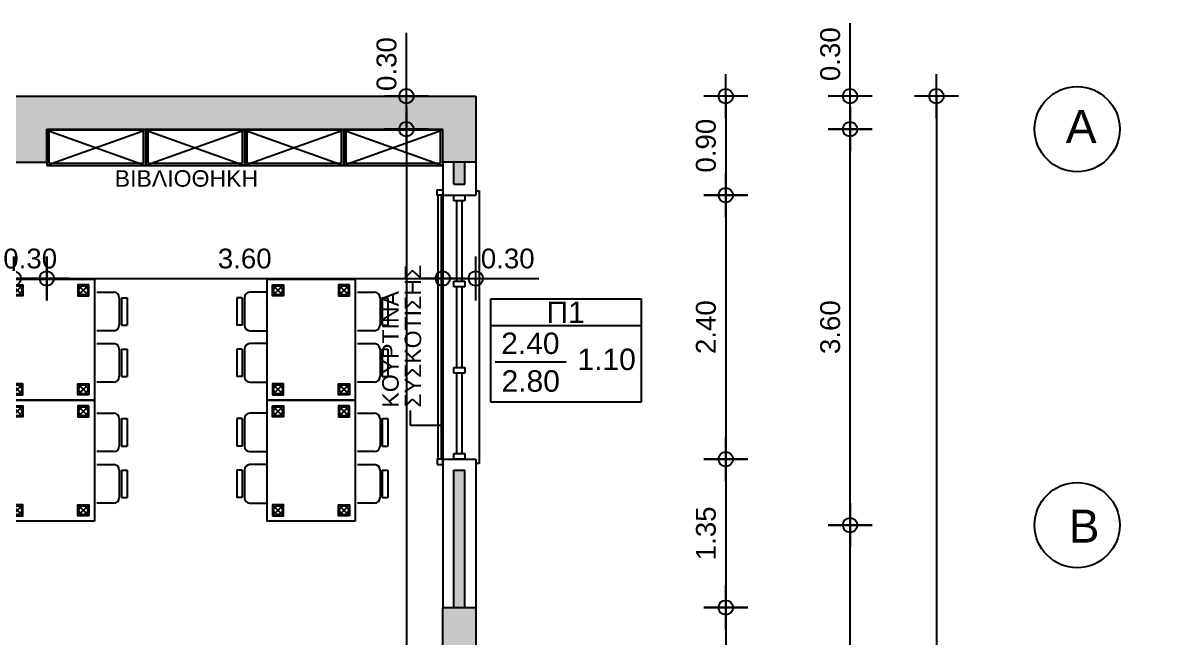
# Model space of a CAD drawing. Header units: metres. Extents: x -11 to 85, y -301 to 135.
# Drawn here: x 43.66 to 54.16, y 39.62 to 45.21 of the extents above; entities that cross this region are included whole.
import ezdxf

# ---------------------------------------------------------------- set-up
doc = ezdxf.new("R2010")
doc.units = ezdxf.units.M
doc.header["$LTSCALE"] = 0.036
doc.header["$PDMODE"] = 2
for name, color, linetype in [('arxitek corofos', 252, 'Continuous'), ('DIMBLK', 252, 'Continuous'), ('Epipla', 252, 'Continuous'), ('Parathira', 252, 'Continuous')]:
    doc.layers.add(name, color=color, linetype=linetype)
doc.styles.add('COMU-N', font='arial.ttf')
doc.styles.get("Standard").update_dxf_attribs({"font": 'arial.ttf'})
doc.dimstyles.new('CADWDOT', dxfattribs={"dimscale": 0.1, "dimtxt": 1.8, "dimasz": 0.08, "dimexe": 2, "dimexo": 0, "dimgap": 0.09, "dimtad": 0, "dimrnd": 0.001, "dimzin": 0, "dimdsep": 46, "dimtxsty": 'Standard', "dimblk1": 'ARTDIM', "dimblk2": 'ARTDIM', "dimsah": 1, "dimcen": 0.09, "dimdle": 0.05, "dimse1": 1, "dimse2": 1, "dimadec": 0, "dimazin": 0, "dimtfac": 1, "dimtmove": 0, "dimatfit": 3, "dimldrblk": 'ARTDIM', "dimfxl": 2, "dimtvp": 0.9999, "dimtolj": 1, "dimtzin": 0, "dimarcsym": 0})

# ---------------------------------------------------------------- blocks, each defined once
blk = doc.blocks.new('A$C52D13D70')
at = {"layer": 'Parathira'}
for p, q in [((-0.33, 0.04), (-0.33, -2.44)), ((-0.3, 0.04), (-0.33, 0.04)), ((-0.1, 0), (-0.2, 0)), ((-0.2, 0), (-0.2, -0.05)), ((-0.1, -0.05), (-0.1, 0)), ((0, 0), (0, -2.4)), ((-0.2, -0.05), (-0.1, -0.05)), ((-0.175, -0.05), (-0.175, -0.783)), ((-0.125, -0.05), (-0.125, -0.783)), ((-0.1, -0.783), (-0.2, -0.783)), ((-0.2, -0.783), (-0.2, -0.833)), ((-0.2, -0.833), (-0.1, -0.833)), ((-0.175, -0.833), (-0.175, -1.567)), ((-0.125, -0.833), (-0.125, -1.567)), ((-0.1, -0.833), (-0.1, -0.783)), ((-0.1, -1.567), (-0.2, -1.567)), ((-0.2, -1.567), (-0.2, -1.617)), ((-0.1, -1.617), (-0.1, -1.567)), ((-0.2, -1.617), (-0.1, -1.617)), ((-0.175, -1.617), (-0.175, -2.35)), ((-0.125, -1.617), (-0.125, -2.35)), ((-0.1, -2.35), (-0.2, -2.35)), ((-0.2, -2.35), (-0.2, -2.4)), ((-0.2, -2.4), (-0.1, -2.4)), ((-0.1, -2.4), (-0.1, -2.35)), ((-0.33, -2.44), (-0.3, -2.44))]:
    blk.add_line(p, q, dxfattribs=at)
blk = doc.blocks.new('ARTDIM')
at = {"layer": 'DIMBLK'}
for p, q in [((0, -24.9975), (0, 24.9975)), ((-24.9975, 0), (24.9975, 0))]:
    blk.add_line(p, q, dxfattribs=at)
blk.add_circle((0, 0), 8.25, dxfattribs=at)
blk = doc.blocks.new('*D387')
at = {"layer": 'arxitek corofos', "color": 0, "lineweight": -2}
blk.add_line((51.962, 44.539), (51.962, 15.155), dxfattribs=at)
at = {"layer": 'Defpoints', "color": 0, "transparency": 16777216}
for p in [(49.077, 44.547), (49.077, 15.147), (51.962, 15.147)]:
    blk.add_point(p, dxfattribs=at)
at = {"layer": 'arxitek corofos', "color": 0, "lineweight": -2, "xscale": 0.008, "yscale": 0.008, "zscale": 0.008}
for p, rotation in [((51.962, 44.547), 90), ((51.962, 15.147), 270)]:
    blk.add_blockref('ARTDIM', p, dxfattribs=dict(at, rotation=rotation))
at = {"layer": 'arxitek corofos', "color": 0, "insert": (51.782, 29.847), "char_height": 0.18, "attachment_point": 5, "rotation": 90}
blk.add_mtext('\\A1;29.40', dxfattribs=at)
blk = doc.blocks.new('*D395')
at = {"layer": 'arxitek corofos', "color": 0, "lineweight": -2}
blk.add_line((51.177, 37.055), (51.177, 40.639), dxfattribs=at)
at = {"layer": 'Defpoints', "color": 0, "transparency": 16777216}
for p in [(51.177, 40.647), (54.157, 40.647), (54.157, 37.047)]:
    blk.add_point(p, dxfattribs=at)
at = {"layer": 'arxitek corofos', "color": 0, "lineweight": -2, "xscale": 0.008, "yscale": 0.008, "zscale": 0.008}
for p, rotation in [((51.177, 40.647), 90), ((51.177, 37.047), 270)]:
    blk.add_blockref('ARTDIM', p, dxfattribs=dict(at, rotation=rotation))
at = {"layer": 'arxitek corofos', "color": 0, "insert": (50.997, 38.847), "char_height": 0.18, "attachment_point": 5, "rotation": 90}
blk.add_mtext('\\A1;3.60', dxfattribs=at)
blk = doc.blocks.new('*D396')
at = {"layer": 'arxitek corofos', "color": 0, "lineweight": -2}
blk.add_line((51.177, 40.655), (51.177, 44.239), dxfattribs=at)
at = {"layer": 'Defpoints', "color": 0, "transparency": 16777216}
for p in [(51.177, 44.247), (54.157, 44.247), (54.157, 40.647)]:
    blk.add_point(p, dxfattribs=at)
at = {"layer": 'arxitek corofos', "color": 0, "lineweight": -2, "xscale": 0.008, "yscale": 0.008, "zscale": 0.008}
for p, rotation in [((51.177, 44.247), 90), ((51.177, 40.647), 270)]:
    blk.add_blockref('ARTDIM', p, dxfattribs=dict(at, rotation=rotation))
at = {"layer": 'arxitek corofos', "color": 0, "insert": (50.997, 42.447), "char_height": 0.18, "attachment_point": 5, "rotation": 90}
blk.add_mtext('\\A1;3.60', dxfattribs=at)
blk = doc.blocks.new('*D397')
at = {"layer": 'arxitek corofos', "color": 0, "lineweight": -2}
for p, q in [((51.177, 44.547), (51.177, 45.212)), ((51.177, 44.255), (51.177, 44.539))]:
    blk.add_line(p, q, dxfattribs=at)
at = {"layer": 'Defpoints', "color": 0, "transparency": 16777216}
for p in [(49.077, 44.547), (51.177, 44.547), (54.157, 44.247)]:
    blk.add_point(p, dxfattribs=at)
at = {"layer": 'arxitek corofos', "color": 0, "lineweight": -2, "xscale": 0.008, "yscale": 0.008, "zscale": 0.008}
for p, rotation in [((51.177, 44.547), 90), ((51.177, 44.247), 270)]:
    blk.add_blockref('ARTDIM', p, dxfattribs=dict(at, rotation=rotation))
at = {"layer": 'arxitek corofos', "color": 0, "insert": (50.997, 44.929), "char_height": 0.18, "attachment_point": 5, "rotation": 90}
blk.add_mtext('\\A1;0.30', dxfattribs=at)
blk = doc.blocks.new('*D398')
at = {"layer": 'arxitek corofos', "color": 0, "lineweight": -2}
blk.add_line((50.047, 44.539), (50.047, 43.655), dxfattribs=at)
at = {"layer": 'Defpoints', "color": 0, "transparency": 16777216}
for p in [(49.077, 44.547), (49.077, 43.647), (50.047, 43.647)]:
    blk.add_point(p, dxfattribs=at)
at = {"layer": 'arxitek corofos', "color": 0, "lineweight": -2, "xscale": 0.008, "yscale": 0.008, "zscale": 0.008}
for p, rotation in [((50.047, 44.547), 90), ((50.047, 43.647), 270)]:
    blk.add_blockref('ARTDIM', p, dxfattribs=dict(at, rotation=rotation))
at = {"layer": 'arxitek corofos', "color": 0, "insert": (49.867, 44.097), "char_height": 0.18, "attachment_point": 5, "rotation": 90}
blk.add_mtext('\\A1;0.90', dxfattribs=at)
blk = doc.blocks.new('*D399')
at = {"layer": 'arxitek corofos', "color": 0, "lineweight": -2}
blk.add_line((50.047, 43.639), (50.047, 41.255), dxfattribs=at)
at = {"layer": 'Defpoints', "color": 0, "transparency": 16777216}
for p in [(49.077, 43.647), (49.077, 41.247), (50.047, 41.247)]:
    blk.add_point(p, dxfattribs=at)
at = {"layer": 'arxitek corofos', "color": 0, "lineweight": -2, "xscale": 0.008, "yscale": 0.008, "zscale": 0.008}
for p, rotation in [((50.047, 43.647), 90), ((50.047, 41.247), 270)]:
    blk.add_blockref('ARTDIM', p, dxfattribs=dict(at, rotation=rotation))
at = {"layer": 'arxitek corofos', "color": 0, "insert": (49.867, 42.447), "char_height": 0.18, "attachment_point": 5, "rotation": 90}
blk.add_mtext('\\A1;2.40', dxfattribs=at)
blk = doc.blocks.new('*D400')
at = {"layer": 'arxitek corofos', "color": 0, "lineweight": -2}
blk.add_line((50.047, 41.239), (50.047, 39.905), dxfattribs=at)
at = {"layer": 'Defpoints', "color": 0, "transparency": 16777216}
for p in [(49.077, 41.247), (49.077, 39.897), (50.047, 39.897)]:
    blk.add_point(p, dxfattribs=at)
at = {"layer": 'arxitek corofos', "color": 0, "lineweight": -2, "xscale": 0.008, "yscale": 0.008, "zscale": 0.008}
for p, rotation in [((50.047, 41.247), 90), ((50.047, 39.897), 270)]:
    blk.add_blockref('ARTDIM', p, dxfattribs=dict(at, rotation=rotation))
at = {"layer": 'arxitek corofos', "color": 0, "insert": (49.867, 40.572), "char_height": 0.18, "attachment_point": 5, "rotation": 90}
blk.add_mtext('\\A1;1.35', dxfattribs=at)
blk = doc.blocks.new('*D401')
at = {"layer": 'arxitek corofos', "color": 0, "lineweight": -2}
blk.add_line((50.047, 39.889), (50.047, 37.805), dxfattribs=at)
at = {"layer": 'Defpoints', "color": 0, "transparency": 16777216}
for p in [(49.077, 39.897), (49.077, 37.797), (50.047, 37.797)]:
    blk.add_point(p, dxfattribs=at)
at = {"layer": 'arxitek corofos', "color": 0, "lineweight": -2, "xscale": 0.008, "yscale": 0.008, "zscale": 0.008}
for p, rotation in [((50.047, 39.897), 90), ((50.047, 37.797), 270)]:
    blk.add_blockref('ARTDIM', p, dxfattribs=dict(at, rotation=rotation))
at = {"layer": 'arxitek corofos', "color": 0, "insert": (49.867, 38.847), "char_height": 0.18, "attachment_point": 5, "rotation": 90}
blk.add_mtext('\\A1;2.10', dxfattribs=at)
blk = doc.blocks.new('*D422')
at = {"layer": 'arxitek corofos', "color": 0, "lineweight": -2}
blk.add_line((36.832, 42.89), (43.566, 42.89), dxfattribs=at)
at = {"layer": 'Defpoints', "color": 0, "transparency": 16777216}
for p in [(36.824, 43.547), (43.574, 43.547), (43.574, 42.89)]:
    blk.add_point(p, dxfattribs=at)
at = {"layer": 'arxitek corofos', "color": 0, "lineweight": -2, "xscale": 0.008, "yscale": 0.008, "zscale": 0.008, "rotation": 180}
blk.add_blockref('ARTDIM', (36.824, 42.89), dxfattribs=at)
at = {"layer": 'arxitek corofos', "color": 0, "lineweight": -2, "xscale": 0.008, "yscale": 0.008, "zscale": 0.008}
blk.add_blockref('ARTDIM', (43.574, 42.89), dxfattribs=at)
at = {"layer": 'arxitek corofos', "color": 0, "insert": (40.199, 43.07), "char_height": 0.18, "attachment_point": 5}
blk.add_mtext('\\A1;6.75', dxfattribs=at)
blk = doc.blocks.new('*D423')
at = {"layer": 'arxitek corofos', "color": 0, "lineweight": -2}
blk.add_line((43.582, 42.89), (43.866, 42.89), dxfattribs=at)
at = {"layer": 'Defpoints', "color": 0, "transparency": 16777216}
for p in [(43.574, 43.947), (43.874, 43.947), (43.874, 42.89)]:
    blk.add_point(p, dxfattribs=at)
at = {"layer": 'arxitek corofos', "color": 0, "lineweight": -2, "xscale": 0.008, "yscale": 0.008, "zscale": 0.008, "rotation": 180}
blk.add_blockref('ARTDIM', (43.574, 42.89), dxfattribs=at)
at = {"layer": 'arxitek corofos', "color": 0, "lineweight": -2, "xscale": 0.008, "yscale": 0.008, "zscale": 0.008}
blk.add_blockref('ARTDIM', (43.874, 42.89), dxfattribs=at)
at = {"layer": 'arxitek corofos', "color": 0, "insert": (43.724, 43.07), "char_height": 0.18, "attachment_point": 5}
blk.add_mtext('\\A1;0.30', dxfattribs=at)
blk = doc.blocks.new('*D424')
at = {"layer": 'arxitek corofos', "color": 0, "lineweight": -2}
blk.add_line((43.882, 42.89), (47.466, 42.89), dxfattribs=at)
at = {"layer": 'Defpoints', "color": 0, "transparency": 16777216}
for p in [(43.874, 43.947), (47.474, 43.797), (47.474, 42.89)]:
    blk.add_point(p, dxfattribs=at)
at = {"layer": 'arxitek corofos', "color": 0, "lineweight": -2, "xscale": 0.008, "yscale": 0.008, "zscale": 0.008, "rotation": 180}
blk.add_blockref('ARTDIM', (43.874, 42.89), dxfattribs=at)
at = {"layer": 'arxitek corofos', "color": 0, "lineweight": -2, "xscale": 0.008, "yscale": 0.008, "zscale": 0.008}
blk.add_blockref('ARTDIM', (47.474, 42.89), dxfattribs=at)
at = {"layer": 'arxitek corofos', "color": 0, "insert": (45.674, 43.07), "char_height": 0.18, "attachment_point": 5}
blk.add_mtext('\\A1;3.60', dxfattribs=at)
blk = doc.blocks.new('*D425')
at = {"layer": 'arxitek corofos', "color": 0, "lineweight": -2}
for p, q in [((47.482, 42.89), (47.766, 42.89)), ((47.774, 42.89), (48.348, 42.89))]:
    blk.add_line(p, q, dxfattribs=at)
at = {"layer": 'Defpoints', "color": 0, "transparency": 16777216}
for p in [(47.474, 43.647), (47.774, 43.647), (47.774, 42.89)]:
    blk.add_point(p, dxfattribs=at)
at = {"layer": 'arxitek corofos', "color": 0, "lineweight": -2, "xscale": 0.008, "yscale": 0.008, "zscale": 0.008, "rotation": 180}
blk.add_blockref('ARTDIM', (47.474, 42.89), dxfattribs=at)
at = {"layer": 'arxitek corofos', "color": 0, "lineweight": -2, "xscale": 0.008, "yscale": 0.008, "zscale": 0.008}
blk.add_blockref('ARTDIM', (47.774, 42.89), dxfattribs=at)
at = {"layer": 'arxitek corofos', "color": 0, "insert": (48.065, 43.07), "char_height": 0.18, "attachment_point": 5}
blk.add_mtext('\\A1;0.30', dxfattribs=at)
blk = doc.blocks.new('*D445')
at = {"layer": 'arxitek corofos', "color": 0, "lineweight": -2}
for p, q in [((47.144, 44.547), (47.144, 45.122)), ((47.144, 44.255), (47.144, 44.539))]:
    blk.add_line(p, q, dxfattribs=at)
at = {"layer": 'Defpoints', "color": 0, "transparency": 16777216}
for p in [(47.144, 44.547), (48.2, 44.547), (48.2, 44.247)]:
    blk.add_point(p, dxfattribs=at)
at = {"layer": 'arxitek corofos', "color": 0, "lineweight": -2, "xscale": 0.008, "yscale": 0.008, "zscale": 0.008}
for p, rotation in [((47.144, 44.547), 90), ((47.144, 44.247), 270)]:
    blk.add_blockref('ARTDIM', p, dxfattribs=dict(at, rotation=rotation))
at = {"layer": 'arxitek corofos', "color": 0, "insert": (46.964, 44.839), "char_height": 0.18, "attachment_point": 5, "rotation": 90}
blk.add_mtext('\\A1;0.30', dxfattribs=at)
blk = doc.blocks.new('*D446')
at = {"layer": 'arxitek corofos', "color": 0, "lineweight": -2}
blk.add_line((47.144, 44.239), (47.144, 33.605), dxfattribs=at)
at = {"layer": 'Defpoints', "color": 0, "transparency": 16777216}
for p in [(46.4, 44.247), (46.4, 33.597), (47.144, 33.597)]:
    blk.add_point(p, dxfattribs=at)
at = {"layer": 'arxitek corofos', "color": 0, "lineweight": -2, "xscale": 0.008, "yscale": 0.008, "zscale": 0.008}
for p, rotation in [((47.144, 44.247), 90), ((47.144, 33.597), 270)]:
    blk.add_blockref('ARTDIM', p, dxfattribs=dict(at, rotation=rotation))
at = {"layer": 'arxitek corofos', "color": 0, "insert": (46.964, 38.922), "char_height": 0.18, "attachment_point": 5, "rotation": 90}
blk.add_mtext('\\A1;10.65', dxfattribs=at)
blk = doc.blocks.new('tr.')
at = {"layer": 'Epipla'}
for p, q in [((41.355, 40.274, 0.67), (41.105, 40.274, 0.67)), ((41.355, 40.224, 0.67), (41.105, 40.224, 0.67)), ((41.823, 40.274, 0.67), (41.573, 40.274, 0.67)), ((41.823, 40.224, 0.67), (41.573, 40.224, 0.67)), ((42.455, 40.274, 0.67), (42.205, 40.274, 0.67)), ((42.455, 40.224, 0.67), (42.205, 40.224, 0.67)), ((42.923, 40.274, 0.67), (42.673, 40.274, 0.67)), ((42.923, 40.224, 0.67), (42.673, 40.224, 0.67)), ((41.055, 40.154, 0.67), (41.055, 39.999, 0.67)), ((41.355, 40.204, 0.67), (41.105, 40.204, 0.67)), ((41.405, 39.999, 0.67), (41.405, 40.154, 0.67)), ((41.523, 40.154, 0.67), (41.523, 39.999, 0.67)), ((41.823, 40.204, 0.67), (41.573, 40.204, 0.67)), ((41.873, 39.999, 0.67), (41.873, 40.154, 0.67)), ((42.155, 40.154, 0.67), (42.155, 39.999, 0.67)), ((42.455, 40.204, 0.67), (42.205, 40.204, 0.67)), ((42.505, 39.999, 0.67), (42.505, 40.154, 0.67)), ((42.623, 40.154, 0.67), (42.623, 39.999, 0.67)), ((42.923, 40.204, 0.67), (42.673, 40.204, 0.67)), ((42.973, 39.999, 0.67), (42.973, 40.154, 0.67)), ((41.04, 39.849), (40.94, 39.949)), ((41.04, 39.949), (40.94, 39.849)), ((41.84, 39.949), (41.94, 39.849)), ((41.84, 39.849), (41.94, 39.949)), ((42.14, 39.849), (42.04, 39.949)), ((42.14, 39.949), (42.04, 39.849)), ((42.94, 39.949), (43.04, 39.849)), ((42.94, 39.849), (43.04, 39.949)), ((41.04, 39.249), (40.94, 39.349)), ((41.04, 39.349), (40.94, 39.249)), ((41.84, 39.349), (41.94, 39.249)), ((41.84, 39.249), (41.94, 39.349)), ((42.14, 39.249), (42.04, 39.349)), ((42.14, 39.349), (42.04, 39.249)), ((42.94, 39.349), (43.04, 39.249)), ((42.94, 39.249), (43.04, 39.349)), ((41.055, 39.022, 0.67), (41.055, 39.177, 0.67)), ((41.405, 39.177, 0.67), (41.405, 39.022, 0.67)), ((41.523, 39.022, 0.67), (41.523, 39.177, 0.67)), ((41.873, 39.177, 0.67), (41.873, 39.022, 0.67)), ((42.155, 39.022, 0.67), (42.155, 39.177, 0.67)), ((42.505, 39.177, 0.67), (42.505, 39.022, 0.67)), ((42.623, 39.022, 0.67), (42.623, 39.177, 0.67)), ((42.973, 39.177, 0.67), (42.973, 39.022, 0.67)), ((41.355, 38.972, 0.67), (41.105, 38.972, 0.67)), ((41.355, 38.952, 0.67), (41.105, 38.952, 0.67)), ((41.823, 38.972, 0.67), (41.573, 38.972, 0.67)), ((41.823, 38.952, 0.67), (41.573, 38.952, 0.67)), ((42.455, 38.972, 0.67), (42.205, 38.972, 0.67)), ((42.455, 38.952, 0.67), (42.205, 38.952, 0.67)), ((42.923, 38.972, 0.67), (42.673, 38.972, 0.67)), ((42.923, 38.952, 0.67), (42.673, 38.952, 0.67)), ((41.355, 38.902, 0.67), (41.105, 38.902, 0.67)), ((41.823, 38.902, 0.67), (41.573, 38.902, 0.67)), ((42.455, 38.902, 0.67), (42.205, 38.902, 0.67)), ((42.923, 38.902, 0.67), (42.673, 38.902, 0.67))]:
    blk.add_line(p, q, dxfattribs=at)
at = {"layer": 'Epipla', "elevation": 0.67}
for points in [[(41.105, 40.224), (41.105, 40.274)], [(41.355, 40.224), (41.355, 40.274)], [(41.573, 40.224), (41.573, 40.274)], [(41.823, 40.224), (41.823, 40.274)], [(42.205, 40.224), (42.205, 40.274)], [(42.455, 40.224), (42.455, 40.274)], [(42.673, 40.224), (42.673, 40.274)], [(42.923, 40.224), (42.923, 40.274)], [(41.105, 38.952), (41.105, 38.902)], [(41.355, 38.952), (41.355, 38.902)], [(41.573, 38.952), (41.573, 38.902)], [(41.823, 38.952), (41.823, 38.902)], [(42.205, 38.952), (42.205, 38.902)], [(42.455, 38.952), (42.455, 38.902)], [(42.673, 38.952), (42.673, 38.902)], [(42.923, 38.952), (42.923, 38.902)]]:
    blk.add_lwpolyline(points, dxfattribs=at)
at = {"layer": 'Epipla'}
for points in [[(40.89, 39.199), (40.89, 39.999), (41.99, 39.999), (41.99, 39.199)], [(41.99, 39.199), (41.99, 39.999), (43.09, 39.999), (43.09, 39.199)]]:
    blk.add_lwpolyline(points, close=True, dxfattribs=at)
for points in [[(40.94, 39.949), (40.94, 39.849), (41.04, 39.849), (41.04, 39.949), (40.94, 39.949)], [(41.94, 39.949), (41.94, 39.849), (41.84, 39.849), (41.84, 39.949), (41.94, 39.949)], [(42.04, 39.949), (42.04, 39.849), (42.14, 39.849), (42.14, 39.949), (42.04, 39.949)], [(43.04, 39.949), (43.04, 39.849), (42.94, 39.849), (42.94, 39.949), (43.04, 39.949)], [(40.94, 39.249), (40.94, 39.349), (41.04, 39.349), (41.04, 39.249), (40.94, 39.249)], [(41.94, 39.249), (41.94, 39.349), (41.84, 39.349), (41.84, 39.249), (41.94, 39.249)], [(42.04, 39.249), (42.04, 39.349), (42.14, 39.349), (42.14, 39.249), (42.04, 39.249)], [(43.04, 39.249), (43.04, 39.349), (42.94, 39.349), (42.94, 39.249), (43.04, 39.249)]]:
    blk.add_lwpolyline(points, dxfattribs=at)
for centre in [(40.99, 39.899), (41.89, 39.899), (42.09, 39.899), (42.99, 39.899), (40.99, 39.299), (41.89, 39.299), (42.09, 39.299), (42.99, 39.299)]:
    blk.add_circle(centre, 0.04, dxfattribs=at)
for centre, start, end in [((41.105, 40.154, 0.67), 90, 180), ((41.355, 40.154, 0.67), 0, 90), ((41.573, 40.154, 0.67), 90, 180), ((41.823, 40.154, 0.67), 0, 90), ((42.205, 40.154, 0.67), 90, 180), ((42.455, 40.154, 0.67), 0, 90), ((42.673, 40.154, 0.67), 90, 180), ((42.923, 40.154, 0.67), 0, 90), ((41.105, 39.022, 0.67), 180, 270), ((41.355, 39.022, 0.67), 270, 0), ((41.573, 39.022, 0.67), 180, 270), ((41.823, 39.022, 0.67), 270, 0), ((42.205, 39.022, 0.67), 180, 270), ((42.455, 39.022, 0.67), 270, 0), ((42.673, 39.022, 0.67), 180, 270), ((42.923, 39.022, 0.67), 270, 0)]:
    blk.add_arc(centre, 0.05, start, end, dxfattribs=at)
blk = doc.blocks.new('b3')
at = {"layer": 'Epipla'}
for p, q in [((-23.079, 40.189), (-22.759, 41.089)), ((-23.079, 41.089), (-22.759, 40.189)), ((-22.759, 41.089), (-23.079, 41.089)), ((-23.079, 41.089), (-23.079, 40.189)), ((-22.779, 41.069), (-23.079, 41.069)), ((-22.779, 40.209), (-22.779, 41.069)), ((-22.759, 40.189), (-22.759, 41.089)), ((-23.079, 40.209), (-22.779, 40.209)), ((-23.079, 39.289), (-22.759, 40.189)), ((-23.079, 40.189), (-22.759, 39.289)), ((-22.759, 40.189), (-23.079, 40.189)), ((-23.079, 40.189), (-23.079, 39.289)), ((-23.079, 40.189), (-22.759, 40.189)), ((-22.779, 40.169), (-23.079, 40.169)), ((-22.779, 39.309), (-22.779, 40.169)), ((-22.759, 39.289), (-22.759, 40.189)), ((-23.079, 39.309), (-22.779, 39.309)), ((-23.079, 38.389), (-22.759, 39.289)), ((-23.079, 39.289), (-22.759, 38.389)), ((-22.759, 39.289), (-23.079, 39.289)), ((-23.079, 39.289), (-23.079, 38.389)), ((-23.079, 39.289), (-22.759, 39.289)), ((-22.779, 39.269), (-23.079, 39.269)), ((-22.779, 38.409), (-22.779, 39.269)), ((-22.759, 38.389), (-22.759, 39.289)), ((-23.079, 38.409), (-22.779, 38.409)), ((-23.079, 37.489), (-22.759, 38.389)), ((-23.079, 38.389), (-22.759, 37.489)), ((-22.759, 38.389), (-23.079, 38.389)), ((-23.079, 38.389), (-23.079, 37.489)), ((-23.079, 38.389), (-22.759, 38.389)), ((-22.779, 38.369), (-23.079, 38.369)), ((-22.779, 37.509), (-22.779, 38.369)), ((-22.759, 37.489), (-22.759, 38.389)), ((-23.079, 37.509), (-22.779, 37.509)), ((-23.079, 37.489), (-22.759, 37.489))]:
    blk.add_line(p, q, dxfattribs=at)
blk = doc.blocks.new('A$C074263FA')
at = {"layer": 'Epipla'}
for p, q in [((0.05, -0.01), (2.45, -0.01)), ((0.05, -0.04), (2.45, -0.04))]:
    blk.add_line(p, q, dxfattribs=at)
for points in [[(0, -0.05), (0, 0), (0.05, 0), (0.05, -0.05)], [(2.5, -0.05), (2.5, 0), (2.45, 0), (2.45, -0.05)]]:
    blk.add_lwpolyline(points, close=True, dxfattribs=at)

msp = doc.modelspace()

# ---------------------------------------------------------------- hatches: boundary and pattern name
at = {"layer": 'arxitek corofos'}
for points in [[(43.574, 44.547), (43.574, 43.947), (43.874, 43.947), (43.874, 44.247), (47.474, 44.247), (47.474, 43.947), (47.774, 43.947), (47.774, 44.547)], [(47.674, 43.947), (47.574, 43.947), (47.574, 43.747), (47.674, 43.747)], [(47.674, 41.147), (47.574, 41.147), (47.574, 39.897), (47.674, 39.897)], [(47.774, 39.897), (47.474, 39.897), (47.474, 37.797), (47.774, 37.797)]]:
    msp.add_hatch(color=256, dxfattribs=at).paths.add_polyline_path(points)

# ---------------------------------------------------------------- linework, layer by layer
for p, q in [((43.574, 44.547), (47.774, 44.547)), ((47.774, 44.547), (47.774, 43.947)), ((43.874, 44.247), (47.474, 44.247)), ((43.874, 43.947), (43.874, 44.247)), ((47.474, 43.947), (47.474, 44.247)), ((43.574, 43.947), (43.874, 43.947)), ((47.774, 43.947), (47.474, 43.947)), ((47.474, 43.947), (47.474, 43.647)), ((47.574, 43.747), (47.574, 43.947)), ((47.674, 43.747), (47.674, 43.947)), ((47.774, 43.947), (47.774, 43.647)), ((47.574, 43.747), (47.674, 43.747)), ((47.474, 43.647), (47.774, 43.647)), ((47.911, 41.766), (47.911, 42.704)), ((47.911, 42.704), (49.278, 42.704)), ((49.278, 42.704), (49.278, 41.766)), ((49.278, 42.458), (47.911, 42.458)), ((47.95, 42.133), (48.595, 42.133)), ((47.182, 41.553), (47.182, 41.689)), ((49.278, 41.766), (47.911, 41.766)), ((47.45, 41.553), (47.182, 41.553)), ((47.474, 41.247), (47.774, 41.247)), ((47.474, 41.247), (47.474, 39.897)), ((47.774, 41.247), (47.774, 39.897)), ((47.574, 39.897), (47.574, 41.147)), ((47.574, 41.147), (47.674, 41.147)), ((47.674, 39.897), (47.674, 41.147)), ((47.474, 37.797), (47.474, 39.897)), ((47.474, 39.897), (47.774, 39.897)), ((47.774, 39.897), (47.774, 37.797))]:
    msp.add_line(p, q, dxfattribs=at)
for centre in [(53.241, 44.247), (53.241, 40.647)]:
    msp.add_circle(centre, 0.387, dxfattribs=at)

# ---------------------------------------------------------------- block references
for name, p, rotation in [('b3', (6.385, 21.158), 270), ('tr.', (83.506, -0.208), 90), ('tr.', (85.876, -0.208), 90)]:
    msp.add_blockref(name, p, dxfattribs=dict(at, rotation=rotation))
at = {"layer": 'arxitek corofos', "xscale": -1, "rotation": 270}
msp.add_blockref('A$C074263FA', (47.474, 41.197), dxfattribs=at)
at = {"layer": 'arxitek corofos', "xscale": -1}
msp.add_blockref('A$C52D13D70', (47.474, 43.647), dxfattribs=at)

# ---------------------------------------------------------------- texts
at = {"layer": 'arxitek corofos', "style": 'COMU-N'}
for s, height, p in [('Α', 0.3, (53.138, 44.123)), ('ΒΙΒΛΙΟΘΗΚΗ', 0.15, (44.492, 43.724)), ('Π1', 0.195, (48.418, 42.485)), ('2.40', 0.195, (48.006, 42.203)), ('1.10', 0.195, (48.699, 42.057)), ('2.80', 0.195, (48.009, 41.86)), ('Β', 0.3, (53.165, 40.488))]:
    msp.add_text(s, height=height, dxfattribs=at).set_placement(p)
for s, p in [('ΣΥΣΚΟΤΙΣΗΣ', (47.278, 41.716)), ('ΚΟΥΡΤΙΝΑ', (47.074, 41.716))]:
    msp.add_text(s, height=0.15, rotation=90, dxfattribs=at).set_placement(p)

# ---------------------------------------------------------------- dimensions: what is measured, and where the dimension line sits
at = {"layer": 'arxitek corofos'}
dim = msp.add_linear_dim(base=(51.177, 44.547), p1=(54.157, 44.247), p2=(49.077, 44.547), angle=90, dimstyle='CADWDOT', dxfattribs=at)
dim.commit()
dim.dimension.update_dxf_attribs({"geometry": '*D397', "text_midpoint": (51.177, 44.929), "dimtype": 160})
for p1, p2, distance, picture, middle in [((48.2, 44.247), (48.2, 44.547), 1.057, '*D445', (46.964, 44.839)), ((46.4, 44.247), (46.4, 33.597), 0.743, '*D446', (46.964, 38.922))]:
    dim = msp.add_aligned_dim(p1=p1, p2=p2, distance=distance, dimstyle='CADWDOT', dxfattribs=at)
    dim.commit()
    dim.dimension.update_dxf_attribs({"geometry": picture, "text_midpoint": middle})
for base, p1, p2, picture, middle in [((51.962, 15.147), (49.077, 44.547), (49.077, 15.147), '*D387', (51.782, 29.847)), ((50.047, 43.647), (49.077, 44.547), (49.077, 43.647), '*D398', (49.867, 44.097)), ((51.177, 44.247), (54.157, 40.647), (54.157, 44.247), '*D396', (50.997, 42.447)), ((50.047, 41.247), (49.077, 43.647), (49.077, 41.247), '*D399', (49.867, 42.447)), ((50.047, 39.897), (49.077, 41.247), (49.077, 39.897), '*D400', (49.867, 40.572)), ((51.177, 40.647), (54.157, 37.047), (54.157, 40.647), '*D395', (50.997, 38.847)), ((50.047, 37.797), (49.077, 39.897), (49.077, 37.797), '*D401', (49.867, 38.847))]:
    dim = msp.add_linear_dim(base=base, p1=p1, p2=p2, angle=90, dimstyle='CADWDOT', dxfattribs=at)
    dim.commit()
    dim.dimension.update_dxf_attribs({"geometry": picture, "text_midpoint": middle})
dim = msp.add_linear_dim(base=(43.874, 42.89), p1=(43.574, 43.947), p2=(43.874, 43.947), dimstyle='CADWDOT', dxfattribs=at)
dim.commit()
dim.dimension.update_dxf_attribs({"geometry": '*D423', "text_midpoint": (43.724, 42.89), "dimtype": 160})
for base, p1, p2, picture, middle in [((47.474, 42.89), (43.874, 43.947), (47.474, 43.797), '*D424', (45.674, 43.07)), ((47.774, 42.89), (47.474, 43.647), (47.774, 43.647), '*D425', (48.065, 43.07)), ((43.574, 42.89), (36.824, 43.547), (43.574, 43.547), '*D422', (40.199, 43.07))]:
    dim = msp.add_linear_dim(base=base, p1=p1, p2=p2, dimstyle='CADWDOT', dxfattribs=at)
    dim.commit()
    dim.dimension.update_dxf_attribs({"geometry": picture, "text_midpoint": middle})

doc.saveas('drawing.dxf')
